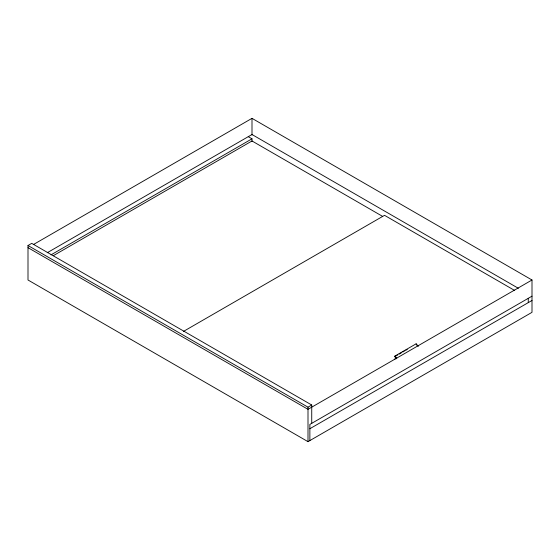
<?xml version="1.0" encoding="UTF-8"?>
<svg xmlns="http://www.w3.org/2000/svg" width="560" height="560" viewBox="0 0 560 560"><rect width="100%" height="100%" fill="white"/><g stroke="black" fill="none" stroke-linecap="round" stroke-linejoin="round"><path stroke-width="0.84" d="M33.299 244.608L252 118.342L532 280L532 312.333L308 441.658L28 280L28 245.511L31.731 243.355L311.731 405.013L311.731 423.332M47.25 252.721L252 134.512L518.378 288.302M50.981 254.877L252 138.817L252 141.407M53.249 255.724L252 140.973L382.627 216.391M183.512 331.394L384.531 215.334L514.696 290.486M396.172 358.526L394.66 356.216L416.129 343.819L418.264 346.395M394.66 356.706L397.621 354.991M399.105 354.137L401.324 352.856M402.801 352.002L404.285 351.148M405.762 350.294L407.246 349.44M28 245.511L308 407.169L311.731 405.013M396.557 357.77L394.331 359.478M532 280L308 409.325L28 247.667M532 296.163L309.869 424.41L309.869 440.58M309.869 428.722L532 300.475M248.269 136.668L252 138.817M417.137 345.527L416.129 343.819M394.66 356.216L396.795 358.792M528.269 298.319L528.269 302.631M308 407.169L308 441.658M252 118.342L252 134.946"/></g></svg>
